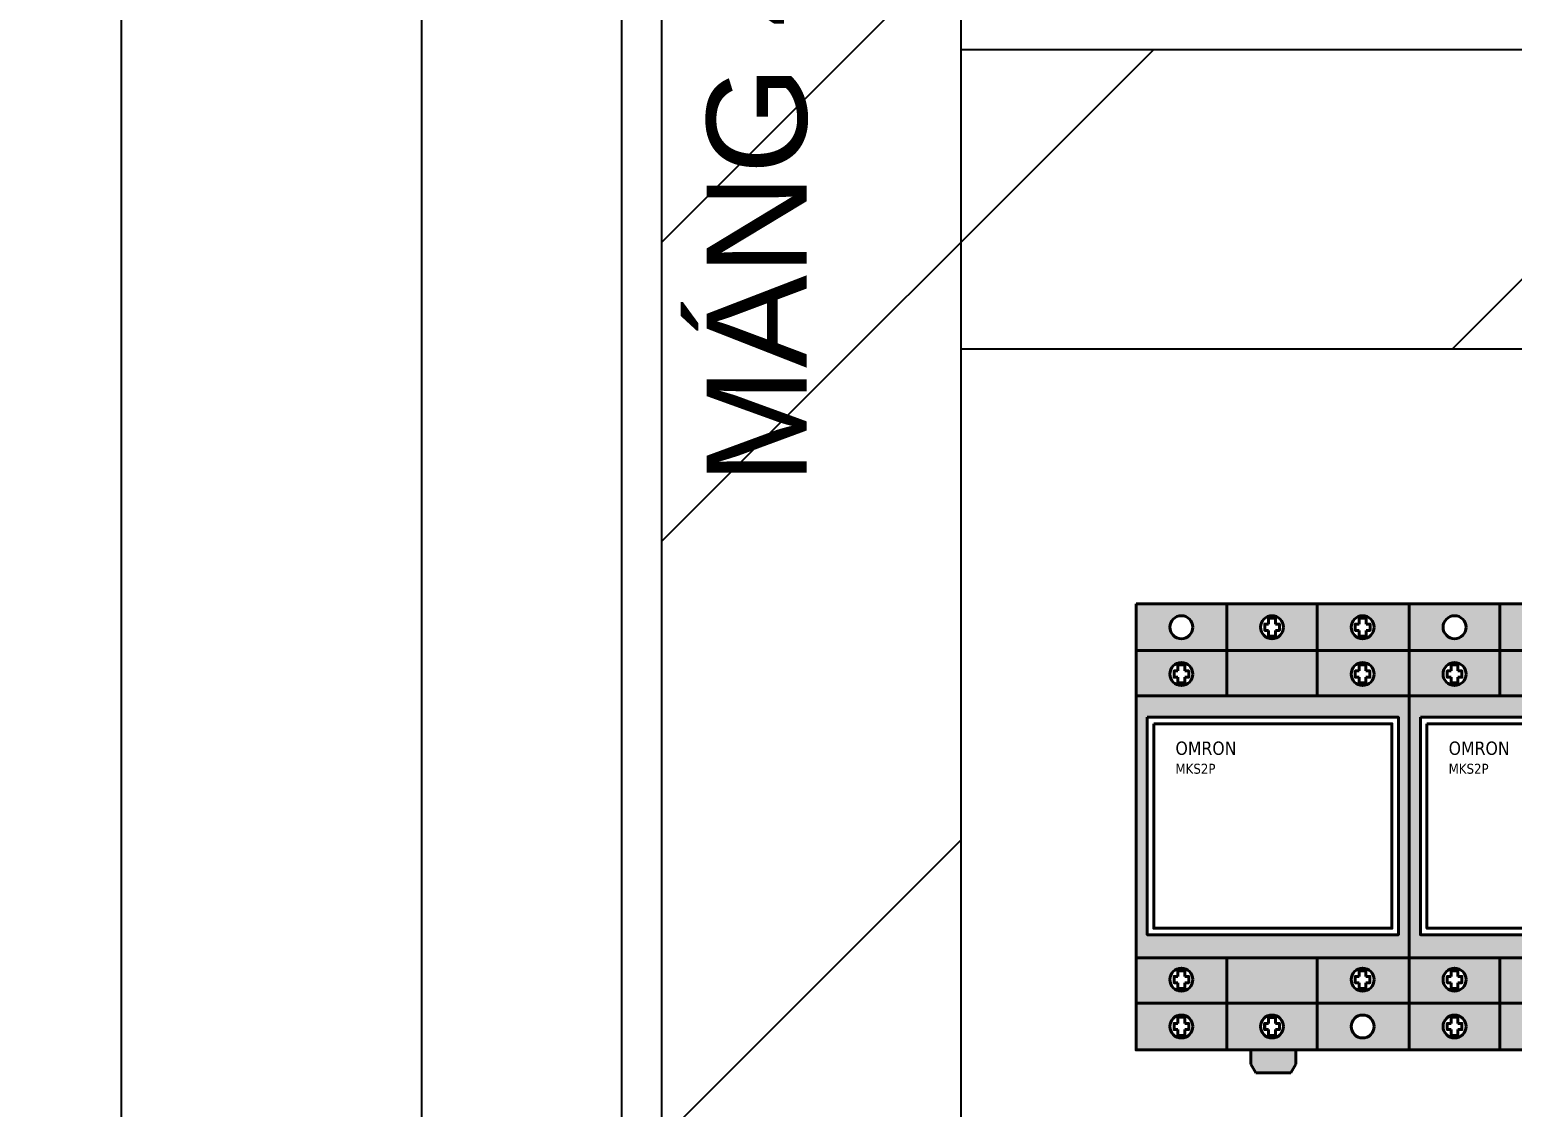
# Model space of a CAD drawing. Header units: inches. Extents: x 14 to 2932, y 13 to 1968.
# Drawn here: x 982.8 to 1205.4, y 996.5 to 1158.4 of the extents above; entities that cross this region are included whole.
import ezdxf

# ---------------------------------------------------------------- set-up
doc = ezdxf.new("R2010")
doc.units = ezdxf.units.IN
doc.header["$MEASUREMENT"] = 0
doc.layers.add('3', color=7, linetype='Continuous')
doc.layers.add('9-DIM', color=7, linetype='Continuous')
doc.layers.add('TEXT', color=3, linetype='Continuous', lineweight=9)
doc.styles.add('Tahoma (Input Text)', font='tahoma.ttf')
doc.styles.add('TEXT DIM TỦ', font='romans.shx', dxfattribs={"height": 11})
doc.styles.add('text tủ 17.7', font='arial.ttf', dxfattribs={"height": 15})
doc.dimstyles.new('DIM TỦ ĐIỆN', dxfattribs={"dimtxt": 11, "dimasz": 3.5, "dimexe": 1, "dimexo": 1, "dimgap": 1, "dimtad": 1, "dimtoh": 1, "dimdsep": 46, "dimtxsty": 'TEXT DIM TỦ', "dimcen": 0, "dimclrd": 6, "dimclre": 6, "dimclrt": 256, "dimadec": 0, "dimazin": 2, "dimtfac": 1, "dimtmove": 0, "dimatfit": 3, "dimfxl": 1, "dimtfillclr": 256, "dimtolj": 1, "dimtzin": 0, "dimarcsym": 1})

# ---------------------------------------------------------------- blocks, each defined once
blk = doc.blocks.new('*D29')
at = {"layer": '9-DIM', "color": 6, "lineweight": -2, "transparency": 16777216}
for p, q in [((1040.64, 1673.42), (995.54, 1673.42)), ((996.54, 1669.92), (996.54, 776.92)), ((1040.64, 773.42), (995.54, 773.42))]:
    blk.add_line(p, q, dxfattribs=at)
at = {"layer": '9-DIM', "color": 6, "transparency": 16777216}
for points in [[(995.96, 1669.92), (997.13, 1669.92), (996.54, 1673.42)], [(995.96, 776.92), (997.13, 776.92), (996.54, 773.42)]]:
    blk.add_solid(points, dxfattribs=at)
at = {"layer": 'Defpoints', "color": 0, "transparency": 16777216}
for p in [(1041.64, 1673.42), (996.54, 773.42), (1041.64, 773.42)]:
    blk.add_point(p, dxfattribs=at)
at = {"layer": '9-DIM', "transparency": 16777216, "insert": (990.04, 1223.42), "char_height": 11, "attachment_point": 5, "rotation": 90, "style": 'TEXT DIM TỦ'}
blk.add_mtext('\\A1;900', dxfattribs=at)

msp = doc.modelspace()

# ---------------------------------------------------------------- hatches: boundary and pattern name
at = {"layer": '3'}
h = msp.add_hatch(dxfattribs=at)
h.set_pattern_fill('ANSI32', color=8, scale=10)
h.set_pattern_definition([(45, (-5275.68, 2855.33), (-67.3519, 67.3519), []), (45, (-5230.78, 2855.33), (-67.3519, 67.3519), [])])
h.paths.add_polyline_path([(1077.636, 809.416), (1122.636, 809.416), (1122.636, 1637.416), (1077.636, 1637.416)])
h.paths.add_polyline_path([(1605.636, 809.416), (1560.636, 809.416), (1560.636, 1637.416), (1605.636, 1637.416)])
h.paths.add_polyline_path([(1122.636, 1305.416), (1560.636, 1305.416), (1560.636, 1350.416), (1122.636, 1350.416)])
h.paths.add_polyline_path([(1122.636, 1155.416), (1560.636, 1155.416), (1560.636, 1110.416), (1122.636, 1110.416)])
h.paths.add_polyline_path([(1122.636, 921.923), (1560.636, 921.923), (1560.636, 966.923), (1122.636, 966.923)])
at = {"layer": '3', "lineweight": 40, "true_color": 0x636466}
h = msp.add_hatch(color=251, dxfattribs=at)
h.dxf.hatch_style = 1
h.paths.add_polyline_path([(1162.489, 1072.17), (1148.889, 1072.17), (1148.889, 1065.131), (1162.489, 1065.131)])
h.paths.add_polyline_path([(1157.414, 1068.65, -1), (1153.963, 1068.65, -1)], flags=16)
h.paths.add_polyline_path([(1162.489, 1065.131), (1148.889, 1065.131), (1148.889, 1058.358), (1162.489, 1058.358)])
h.paths.add_polyline_path([(1157.414, 1061.611, -1), (1153.963, 1061.611, -1)], flags=16)
h.paths.add_polyline_path([(1154.584, 1062.084), (1155.166, 1062.084), (1155.166, 1062.987), (1156.196, 1062.987), (1156.196, 1062.084), (1156.793, 1062.084), (1156.793, 1061.138), (1156.196, 1061.138), (1156.196, 1060.282), (1155.166, 1060.282), (1155.166, 1061.138), (1154.584, 1061.138)], flags=0)
h.paths.add_polyline_path([(1176.089, 1065.131), (1162.489, 1065.131), (1162.489, 1058.358), (1176.089, 1058.358)])
h.paths.add_polyline_path([(1176.089, 1072.17), (1162.489, 1072.17), (1162.489, 1065.131), (1176.089, 1065.131)])
h.paths.add_polyline_path([(1167.563, 1068.65, -1), (1171.014, 1068.65, -1)], flags=16)
h.paths.add_polyline_path([(1168.192, 1069.123), (1168.773, 1069.123), (1168.773, 1070.026), (1169.804, 1070.026), (1169.804, 1069.123), (1170.4, 1069.123), (1170.4, 1068.177), (1169.804, 1068.177), (1169.804, 1067.321), (1168.773, 1067.321), (1168.773, 1068.177), (1168.192, 1068.177)], flags=0)
h.paths.add_polyline_path([(1189.889, 1072.17), (1176.089, 1072.17), (1176.089, 1065.131), (1189.889, 1065.131)])
h.paths.add_polyline_path([(1181.163, 1068.65, -1), (1184.614, 1068.65, -1)], flags=16)
h.paths.add_polyline_path([(1181.792, 1068.177), (1181.792, 1069.123), (1182.373, 1069.123), (1182.373, 1070.026), (1183.404, 1070.026), (1183.404, 1069.123), (1184, 1069.123), (1184, 1068.177), (1183.404, 1068.177), (1183.404, 1067.321), (1182.373, 1067.321), (1182.373, 1068.177)], flags=0)
h.paths.add_polyline_path([(1189.889, 1065.131), (1176.089, 1065.131), (1176.089, 1058.358), (1189.889, 1058.358)])
h.paths.add_polyline_path([(1184.614, 1061.611, -1), (1181.163, 1061.611, -1)], flags=16)
h.paths.add_polyline_path([(1181.784, 1062.084), (1182.366, 1062.084), (1182.366, 1062.987), (1183.396, 1062.987), (1183.396, 1062.084), (1183.993, 1062.084), (1183.993, 1061.138), (1183.396, 1061.138), (1183.396, 1060.282), (1182.366, 1060.282), (1182.366, 1061.138), (1181.784, 1061.138)], flags=0)
h.paths.add_polyline_path([(1189.889, 1058.358), (1148.889, 1058.358), (1148.889, 1005.17), (1189.889, 1005.17)])
h.paths.add_polyline_path([(1188.275, 1055.134), (1188.275, 1022.46), (1150.566, 1022.46), (1150.566, 1055.134)], flags=16)
h.paths.add_polyline_path([(1187.296, 1054.154), (1187.296, 1023.44), (1151.546, 1023.44), (1151.546, 1054.154)], flags=0)
h.paths.add_polyline_path([(1184.614, 1015.728, -1), (1181.163, 1015.728, -1)], flags=16)
h.paths.add_polyline_path([(1182.366, 1017.105), (1183.396, 1017.105), (1183.396, 1016.202), (1183.993, 1016.202), (1183.993, 1015.255), (1183.396, 1015.255), (1183.396, 1014.4), (1182.366, 1014.4), (1182.366, 1015.255), (1181.784, 1015.255), (1181.784, 1016.202), (1182.366, 1016.202)], flags=0)
h.paths.add_polyline_path([(1157.414, 1015.728, -1), (1153.963, 1015.728, -1)], flags=16)
h.paths.add_polyline_path([(1156.196, 1017.105), (1156.196, 1016.202), (1156.793, 1016.202), (1156.793, 1015.255), (1156.196, 1015.255), (1156.196, 1014.4), (1155.166, 1014.4), (1155.166, 1015.255), (1154.584, 1015.255), (1154.584, 1016.202), (1155.166, 1016.202), (1155.166, 1017.105)], flags=0)
h.paths.add_polyline_path([(1171.014, 1008.689, -1), (1167.563, 1008.689, -1)], flags=16)
h.paths.add_polyline_path([(1169.796, 1010.066), (1169.796, 1009.163), (1170.393, 1009.163), (1170.393, 1008.216), (1169.796, 1008.216), (1169.796, 1007.361), (1168.766, 1007.361), (1168.766, 1008.216), (1168.184, 1008.216), (1168.184, 1009.163), (1168.766, 1009.163), (1168.766, 1010.066)], flags=0)
h.paths.add_polyline_path([(1184.614, 1008.689, -1), (1181.163, 1008.689, -1)], flags=16)
h.paths.add_polyline_path([(1157.414, 1008.689, -1), (1153.963, 1008.689, -1)], flags=16)
h.paths.add_polyline_path([(1156.196, 1010.066), (1156.196, 1009.163), (1156.793, 1009.163), (1156.793, 1008.216), (1156.196, 1008.216), (1156.196, 1007.361), (1155.166, 1007.361), (1155.166, 1008.216), (1154.584, 1008.216), (1154.584, 1009.163), (1155.166, 1009.163), (1155.166, 1010.066)], flags=0)
h.paths.add_polyline_path([(1153.899, 1045.064), (1165.018, 1045.064), (1165.018, 1052.94), (1153.899, 1052.94)], flags=8)
h = msp.add_hatch(color=251, dxfattribs=at)
h.dxf.hatch_style = 1
h.paths.add_polyline_path([(1203.489, 1072.17), (1189.889, 1072.17), (1189.889, 1065.131), (1203.489, 1065.131)])
h.paths.add_polyline_path([(1198.414, 1068.65, -1), (1194.963, 1068.65, -1)], flags=16)
h.paths.add_polyline_path([(1203.489, 1065.131), (1189.889, 1065.131), (1189.889, 1058.358), (1203.489, 1058.358)])
h.paths.add_polyline_path([(1198.414, 1061.611, -1), (1194.963, 1061.611, -1)], flags=16)
h.paths.add_polyline_path([(1195.584, 1062.084), (1196.166, 1062.084), (1196.166, 1062.987), (1197.196, 1062.987), (1197.196, 1062.084), (1197.793, 1062.084), (1197.793, 1061.138), (1197.196, 1061.138), (1197.196, 1060.282), (1196.166, 1060.282), (1196.166, 1061.138), (1195.584, 1061.138)], flags=0)
h.paths.add_polyline_path([(1217.089, 1065.131), (1203.489, 1065.131), (1203.489, 1058.358), (1217.089, 1058.358)])
h.paths.add_polyline_path([(1217.089, 1072.17), (1203.489, 1072.17), (1203.489, 1065.131), (1217.089, 1065.131)])
h.paths.add_polyline_path([(1208.563, 1068.65, -1), (1212.014, 1068.65, -1)], flags=16)
h.paths.add_polyline_path([(1209.192, 1069.123), (1209.773, 1069.123), (1209.773, 1070.026), (1210.804, 1070.026), (1210.804, 1069.123), (1211.4, 1069.123), (1211.4, 1068.177), (1210.804, 1068.177), (1210.804, 1067.321), (1209.773, 1067.321), (1209.773, 1068.177), (1209.192, 1068.177)], flags=0)
h.paths.add_polyline_path([(1230.889, 1072.17), (1217.089, 1072.17), (1217.089, 1065.131), (1230.889, 1065.131)])
h.paths.add_polyline_path([(1222.163, 1068.65, -1), (1225.614, 1068.65, -1)], flags=16)
h.paths.add_polyline_path([(1222.792, 1068.177), (1222.792, 1069.123), (1223.373, 1069.123), (1223.373, 1070.026), (1224.404, 1070.026), (1224.404, 1069.123), (1225, 1069.123), (1225, 1068.177), (1224.404, 1068.177), (1224.404, 1067.321), (1223.373, 1067.321), (1223.373, 1068.177)], flags=0)
h.paths.add_polyline_path([(1230.889, 1065.131), (1217.089, 1065.131), (1217.089, 1058.358), (1230.889, 1058.358)])
h.paths.add_polyline_path([(1225.614, 1061.611, -1), (1222.163, 1061.611, -1)], flags=16)
h.paths.add_polyline_path([(1222.784, 1062.084), (1223.366, 1062.084), (1223.366, 1062.987), (1224.396, 1062.987), (1224.396, 1062.084), (1224.993, 1062.084), (1224.993, 1061.138), (1224.396, 1061.138), (1224.396, 1060.282), (1223.366, 1060.282), (1223.366, 1061.138), (1222.784, 1061.138)], flags=0)
h.paths.add_polyline_path([(1230.889, 1058.358), (1189.889, 1058.358), (1189.889, 1005.17), (1230.889, 1005.17)])
h.paths.add_polyline_path([(1229.275, 1055.134), (1229.275, 1022.46), (1191.566, 1022.46), (1191.566, 1055.134)], flags=16)
h.paths.add_polyline_path([(1228.296, 1054.154), (1228.296, 1023.44), (1192.546, 1023.44), (1192.546, 1054.154)], flags=0)
h.paths.add_polyline_path([(1225.614, 1015.728, -1), (1222.163, 1015.728, -1)], flags=16)
h.paths.add_polyline_path([(1223.366, 1017.105), (1224.396, 1017.105), (1224.396, 1016.202), (1224.993, 1016.202), (1224.993, 1015.255), (1224.396, 1015.255), (1224.396, 1014.4), (1223.366, 1014.4), (1223.366, 1015.255), (1222.784, 1015.255), (1222.784, 1016.202), (1223.366, 1016.202)], flags=0)
h.paths.add_polyline_path([(1198.414, 1015.728, -1), (1194.963, 1015.728, -1)], flags=16)
h.paths.add_polyline_path([(1197.196, 1017.105), (1197.196, 1016.202), (1197.793, 1016.202), (1197.793, 1015.255), (1197.196, 1015.255), (1197.196, 1014.4), (1196.166, 1014.4), (1196.166, 1015.255), (1195.584, 1015.255), (1195.584, 1016.202), (1196.166, 1016.202), (1196.166, 1017.105)], flags=0)
h.paths.add_polyline_path([(1212.014, 1008.689, -1), (1208.563, 1008.689, -1)], flags=16)
h.paths.add_polyline_path([(1210.796, 1010.066), (1210.796, 1009.163), (1211.393, 1009.163), (1211.393, 1008.216), (1210.796, 1008.216), (1210.796, 1007.361), (1209.766, 1007.361), (1209.766, 1008.216), (1209.184, 1008.216), (1209.184, 1009.163), (1209.766, 1009.163), (1209.766, 1010.066)], flags=0)
h.paths.add_polyline_path([(1225.614, 1008.689, -1), (1222.163, 1008.689, -1)], flags=16)
h.paths.add_polyline_path([(1198.414, 1008.689, -1), (1194.963, 1008.689, -1)], flags=16)
h.paths.add_polyline_path([(1197.196, 1010.066), (1197.196, 1009.163), (1197.793, 1009.163), (1197.793, 1008.216), (1197.196, 1008.216), (1197.196, 1007.361), (1196.166, 1007.361), (1196.166, 1008.216), (1195.584, 1008.216), (1195.584, 1009.163), (1196.166, 1009.163), (1196.166, 1010.066)], flags=0)
h.paths.add_polyline_path([(1194.899, 1045.064), (1206.018, 1045.064), (1206.018, 1052.94), (1194.899, 1052.94)], flags=8)
at = {"layer": '3', "lineweight": 40}
h = msp.add_hatch(color=2, dxfattribs=at)
h.dxf.hatch_style = 1
h.paths.add_polyline_path([(1172.102, 1001.744), (1172.852, 1003.043), (1172.852, 1005.17), (1166.117, 1005.17), (1166.117, 1003.043), (1166.875, 1001.748)])

# ---------------------------------------------------------------- linework, layer by layer
at = {"lineweight": 40}
for p, q in [((1162.489, 1072.17), (1162.489, 1058.358)), ((1176.089, 1072.17), (1176.089, 1058.358)), ((1203.489, 1072.17), (1203.489, 1058.358)), ((1148.889, 1065.131), (1189.889, 1065.131)), ((1189.889, 1065.131), (1230.889, 1065.131)), ((1148.889, 1058.358), (1189.889, 1058.358)), ((1189.889, 1058.358), (1230.889, 1058.358)), ((1148.889, 1018.982), (1189.889, 1018.982)), ((1162.489, 1005.17), (1162.489, 1018.982)), ((1176.089, 1005.17), (1176.089, 1018.982)), ((1189.889, 1018.982), (1230.889, 1018.982)), ((1203.489, 1005.17), (1203.489, 1018.982)), ((1148.889, 1012.209), (1189.889, 1012.209)), ((1189.889, 1012.209), (1230.889, 1012.209)), ((1166.117, 1003.043), (1166.875, 1001.748)), ((1166.875, 1001.748), (1172.102, 1001.744)), ((1172.852, 1003.043), (1172.102, 1001.744))]:
    msp.add_line(p, q, dxfattribs=at)
for points in [[(1041.636, 773.416), (1641.636, 773.416), (1641.636, 1673.416), (1041.636, 1673.416)], [(1071.636, 803.416), (1611.636, 803.416), (1611.636, 1643.416), (1071.636, 1643.416)]]:
    msp.add_lwpolyline(points, close=True)
at = {"color": 5}
msp.add_lwpolyline([(1077.636, 809.416), (1605.636, 809.416), (1605.636, 1637.416), (1077.636, 1637.416)], close=True, dxfattribs=at)
at = {"color": 4}
for points in [[(1077.636, 809.416), (1122.636, 809.416), (1122.636, 1637.416), (1077.636, 1637.416)], [(1122.636, 1155.416), (1560.636, 1155.416), (1560.636, 1110.416), (1122.636, 1110.416)]]:
    msp.add_lwpolyline(points, close=True, dxfattribs=at)
at = {"lineweight": 40}
for points in [[(1148.889, 1072.17), (1189.889, 1072.17), (1189.889, 1005.17), (1148.889, 1005.17)], [(1189.889, 1072.17), (1230.889, 1072.17), (1230.889, 1005.17), (1189.889, 1005.17)], [(1150.566, 1055.134), (1188.275, 1055.134), (1188.275, 1022.46), (1150.566, 1022.46)], [(1191.566, 1055.134), (1229.275, 1055.134), (1229.275, 1022.46), (1191.566, 1022.46)], [(1151.546, 1054.154), (1187.296, 1054.154), (1187.296, 1023.44), (1151.546, 1023.44)], [(1192.546, 1054.154), (1228.296, 1054.154), (1228.296, 1023.44), (1192.546, 1023.44)]]:
    msp.add_lwpolyline(points, close=True, dxfattribs=at)
at = {"color": 30, "lineweight": 40, "true_color": 0xf26722}
for points in [[(1168.773, 1068.177), (1168.192, 1068.177), (1168.192, 1069.123), (1168.773, 1069.123)], [(1168.773, 1069.123), (1168.773, 1070.026), (1169.804, 1070.026), (1169.804, 1069.123)], [(1169.804, 1069.123), (1170.4, 1069.123), (1170.4, 1068.177), (1169.804, 1068.177)], [(1182.373, 1068.177), (1181.792, 1068.177), (1181.792, 1069.123), (1182.373, 1069.123)], [(1182.373, 1069.123), (1182.373, 1070.026), (1183.404, 1070.026), (1183.404, 1069.123)], [(1183.404, 1069.123), (1184, 1069.123), (1184, 1068.177), (1183.404, 1068.177)], [(1169.804, 1068.177), (1169.804, 1067.321), (1168.773, 1067.321), (1168.773, 1068.177)], [(1183.404, 1068.177), (1183.404, 1067.321), (1182.373, 1067.321), (1182.373, 1068.177)], [(1155.166, 1061.138), (1154.584, 1061.138), (1154.584, 1062.084), (1155.166, 1062.084)], [(1155.166, 1062.084), (1155.166, 1062.987), (1156.196, 1062.987), (1156.196, 1062.084)], [(1156.196, 1062.084), (1156.793, 1062.084), (1156.793, 1061.138), (1156.196, 1061.138)], [(1182.366, 1061.138), (1181.784, 1061.138), (1181.784, 1062.084), (1182.366, 1062.084)], [(1182.366, 1062.084), (1182.366, 1062.987), (1183.396, 1062.987), (1183.396, 1062.084)], [(1183.396, 1062.084), (1183.993, 1062.084), (1183.993, 1061.138), (1183.396, 1061.138)], [(1196.166, 1061.138), (1195.584, 1061.138), (1195.584, 1062.084), (1196.166, 1062.084)], [(1196.166, 1062.084), (1196.166, 1062.987), (1197.196, 1062.987), (1197.196, 1062.084)], [(1197.196, 1062.084), (1197.793, 1062.084), (1197.793, 1061.138), (1197.196, 1061.138)], [(1156.196, 1061.138), (1156.196, 1060.282), (1155.166, 1060.282), (1155.166, 1061.138)], [(1183.396, 1061.138), (1183.396, 1060.282), (1182.366, 1060.282), (1182.366, 1061.138)], [(1197.196, 1061.138), (1197.196, 1060.282), (1196.166, 1060.282), (1196.166, 1061.138)], [(1156.196, 1016.202), (1156.196, 1017.057), (1155.166, 1017.057), (1155.166, 1016.202)], [(1183.396, 1016.202), (1183.396, 1017.057), (1182.366, 1017.057), (1182.366, 1016.202)], [(1197.196, 1016.202), (1197.196, 1017.057), (1196.166, 1017.057), (1196.166, 1016.202)], [(1155.166, 1016.202), (1154.584, 1016.202), (1154.584, 1015.255), (1155.166, 1015.255)], [(1155.166, 1015.255), (1155.166, 1014.352), (1156.196, 1014.352), (1156.196, 1015.255)], [(1156.196, 1015.255), (1156.793, 1015.255), (1156.793, 1016.202), (1156.196, 1016.202)], [(1182.366, 1016.202), (1181.784, 1016.202), (1181.784, 1015.255), (1182.366, 1015.255)], [(1182.366, 1015.255), (1182.366, 1014.352), (1183.396, 1014.352), (1183.396, 1015.255)], [(1183.396, 1015.255), (1183.993, 1015.255), (1183.993, 1016.202), (1183.396, 1016.202)], [(1196.166, 1016.202), (1195.584, 1016.202), (1195.584, 1015.255), (1196.166, 1015.255)], [(1196.166, 1015.255), (1196.166, 1014.352), (1197.196, 1014.352), (1197.196, 1015.255)], [(1197.196, 1015.255), (1197.793, 1015.255), (1197.793, 1016.202), (1197.196, 1016.202)], [(1155.166, 1008.216), (1154.584, 1008.216), (1154.584, 1009.163), (1155.166, 1009.163)], [(1155.166, 1009.163), (1155.166, 1010.066), (1156.196, 1010.066), (1156.196, 1009.163)], [(1156.196, 1008.216), (1156.196, 1007.361), (1155.166, 1007.361), (1155.166, 1008.216)], [(1156.196, 1009.163), (1156.793, 1009.163), (1156.793, 1008.216), (1156.196, 1008.216)], [(1168.773, 1009.163), (1168.192, 1009.163), (1168.192, 1008.216), (1168.773, 1008.216)], [(1169.804, 1009.163), (1169.804, 1010.018), (1168.773, 1010.018), (1168.773, 1009.163)], [(1168.773, 1008.216), (1168.773, 1007.313), (1169.804, 1007.313), (1169.804, 1008.216)], [(1169.804, 1008.216), (1170.4, 1008.216), (1170.4, 1009.163), (1169.804, 1009.163)], [(1196.166, 1008.216), (1195.584, 1008.216), (1195.584, 1009.163), (1196.166, 1009.163)], [(1196.166, 1009.163), (1196.166, 1010.066), (1197.196, 1010.066), (1197.196, 1009.163)], [(1197.196, 1008.216), (1197.196, 1007.361), (1196.166, 1007.361), (1196.166, 1008.216)], [(1197.196, 1009.163), (1197.793, 1009.163), (1197.793, 1008.216), (1197.196, 1008.216)]]:
    msp.add_lwpolyline(points, dxfattribs=at)
at = {"lineweight": 40}
for points in [[(1155.166, 1016.202), (1155.166, 1017.105), (1156.196, 1017.105), (1156.196, 1016.202)], [(1182.366, 1016.202), (1182.366, 1017.105), (1183.396, 1017.105), (1183.396, 1016.202)], [(1196.166, 1016.202), (1196.166, 1017.105), (1197.196, 1017.105), (1197.196, 1016.202)], [(1155.166, 1015.255), (1154.584, 1015.255), (1154.584, 1016.202), (1155.166, 1016.202)], [(1156.196, 1015.255), (1156.196, 1014.4), (1155.166, 1014.4), (1155.166, 1015.255)], [(1156.196, 1016.202), (1156.793, 1016.202), (1156.793, 1015.255), (1156.196, 1015.255)], [(1182.366, 1015.255), (1181.784, 1015.255), (1181.784, 1016.202), (1182.366, 1016.202)], [(1183.396, 1015.255), (1183.396, 1014.4), (1182.366, 1014.4), (1182.366, 1015.255)], [(1183.396, 1016.202), (1183.993, 1016.202), (1183.993, 1015.255), (1183.396, 1015.255)], [(1196.166, 1015.255), (1195.584, 1015.255), (1195.584, 1016.202), (1196.166, 1016.202)], [(1197.196, 1015.255), (1197.196, 1014.4), (1196.166, 1014.4), (1196.166, 1015.255)], [(1197.196, 1016.202), (1197.793, 1016.202), (1197.793, 1015.255), (1197.196, 1015.255)], [(1168.766, 1008.216), (1168.184, 1008.216), (1168.184, 1009.163), (1168.766, 1009.163)], [(1168.766, 1009.163), (1168.766, 1010.066), (1169.796, 1010.066), (1169.796, 1009.163)], [(1169.796, 1008.216), (1169.796, 1007.361), (1168.766, 1007.361), (1168.766, 1008.216)], [(1169.796, 1009.163), (1170.393, 1009.163), (1170.393, 1008.216), (1169.796, 1008.216)], [(1166.117, 1003.043), (1166.117, 1005.17), (1172.852, 1005.17), (1172.852, 1003.043)]]:
    msp.add_lwpolyline(points, dxfattribs=at)
for centre in [(1155.689, 1068.65), (1169.289, 1068.65), (1169.289, 1068.65), (1182.889, 1068.65), (1196.689, 1068.65), (1155.689, 1061.611), (1182.889, 1061.611), (1196.689, 1061.611), (1155.689, 1015.728), (1182.889, 1015.728), (1196.689, 1015.728), (1155.689, 1008.689), (1169.289, 1008.689), (1169.289, 1008.689), (1182.889, 1008.689), (1196.689, 1008.689)]:
    msp.add_circle(centre, 1.725, dxfattribs=at)

# ---------------------------------------------------------------- texts
at = {"insert": (1084.457, 1090.115), "char_height": 15, "attachment_point": 1, "rotation": 90, "style": 'text tủ 17.7'}
msp.add_mtext_dynamic_manual_height_columns('MÁNG 45x45', width=193.4751, gutter_width=75, heights=[0], dxfattribs=at)
at = {"layer": 'TEXT', "char_height": 3, "attachment_point": 1, "style": 'Tahoma (Input Text)'}
for insert in [(1154.801, 1051.479), (1195.801, 1051.479)]:
    msp.add_mtext_dynamic_manual_height_columns('{\\fTahoma|b0|i0|c163|p34;\\H0.66667x;OMRON\\H1.5x;\\P\\H0.5x;MKS2P}', width=11.01473, gutter_width=1, heights=[0], dxfattribs=dict(at, insert=insert))

# ---------------------------------------------------------------- dimensions: what is measured, and where the dimension line sits
at = {"layer": '9-DIM'}
dim = msp.add_linear_dim(base=(996.543, 773.416), p1=(1041.636, 1673.416), p2=(1041.636, 773.416), angle=90, dimstyle='DIM TỦ ĐIỆN', dxfattribs=at)
dim.commit()
dim.dimension.update_dxf_attribs({"geometry": '*D29', "text_midpoint": (990.043, 1223.416)})

doc.saveas('drawing.dxf')
